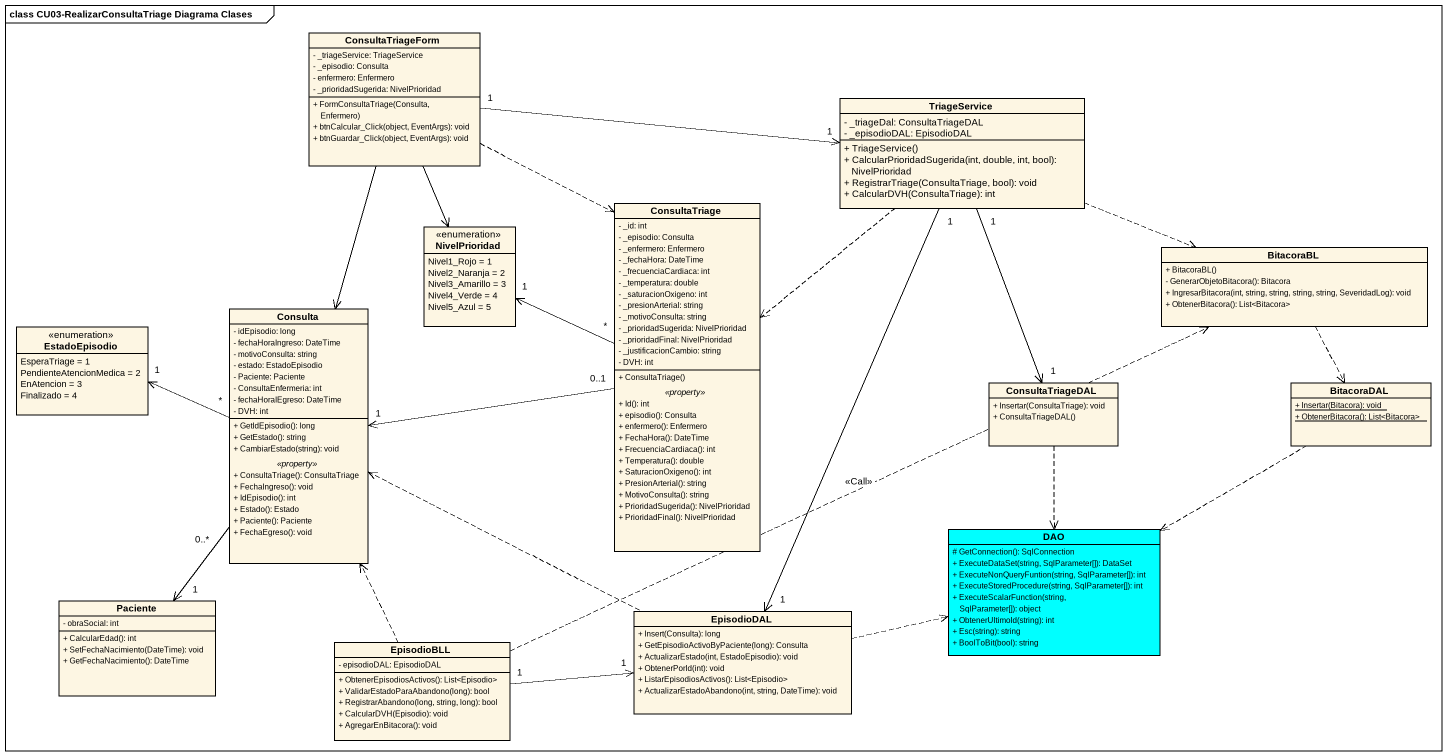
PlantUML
@startuml
mainframe class CU03-RealizarConsultaTriage Diagrama Clases
hide circle
hide empty members
skinparam classAttributeIconSize 0
class ConsultaTriageForm {
  - _triageService: TriageService
  - _episodio: Consulta
  - enfermero: Enfermero
  - _prioridadSugerida: NivelPrioridad
  + FormConsultaTriage(Consulta, Enfermero)
  + btnCalcular_Click(object, EventArgs): void
  + btnGuardar_Click(object, EventArgs): void
}
class TriageService {
  - _triageDal: ConsultaTriageDAL
  - _episodioDAL: EpisodioDAL
  + TriageService()
  + CalcularPrioridadSugerida(int, double, int, bool): NivelPrioridad
  + RegistrarTriage(ConsultaTriage, bool): void
  + CalcularDVH(ConsultaTriage): int
}
class ConsultaTriage {
  - _id: int
  - _episodio: Consulta
  - _enfermero: Enfermero
  - _fechaHora: DateTime
  - _frecuenciaCardiaca: int
  - _temperatura: double
  - _saturacionOxigeno: int
  - _presionArterial: string
  - _motivoConsulta: string
  - _prioridadSugerida: NivelPrioridad
  - _prioridadFinal: NivelPrioridad
  - _justificacionCambio: string
  - DVH: int
  --
  + ConsultaTriage()
  .. <<property>> ..
  + Id(): int
  + episodio(): Consulta
  + enfermero(): Enfermero
  + FechaHora(): DateTime
  + FrecuenciaCardiaca(): int
  + Temperatura(): double
  + SaturacionOxigeno(): int
  + PresionArterial(): string
  + MotivoConsulta(): string
  + PrioridadSugerida(): NivelPrioridad
  + PrioridadFinal(): NivelPrioridad
}
enum NivelPrioridad {
  Nivel1_Rojo = 1
  Nivel2_Naranja = 2
  Nivel3_Amarillo = 3
  Nivel4_Verde = 4
  Nivel5_Azul = 5
}
class BitacoraBL {
  + BitacoraBL()
  - GenerarObjetoBitacora(): Bitacora
  + IngresarBitacora(int, string, string, string, string, SeveridadLog): void
  + ObtenerBitacora(): List<Bitacora>
}
enum EstadoEpisodio {
  EsperaTriage = 1
  PendienteAtencionMedica = 2
  EnAtencion = 3
  Finalizado = 4
}
class Consulta {
  - idEpisodio: long
  - fechaHoraIngreso: DateTime
  - motivoConsulta: string
  - estado: EstadoEpisodio
  - Paciente: Paciente
  - ConsultaEnfermeria: int
  - fechaHoraIEgreso: DateTime
  - DVH: int
  --
  + GetIdEpisodio(): long
  + GetEstado(): string
  + CambiarEstado(string): void
  .. <<property>> ..
  + ConsultaTriage(): ConsultaTriage
  + FechaIngreso(): void
  + IdEpisodio(): int
  + Estado(): Estado
  + Paciente(): Paciente
  + FechaEgreso(): void
}
class ConsultaTriageDAL {
  + Insertar(ConsultaTriage): void
  + ConsultaTriageDAL()
}
class BitacoraDAL {
  {static} + Insertar(Bitacora): void
  {static} + ObtenerBitacora(): List<Bitacora>
}
class DAO #00FFFF {
  # GetConnection(): SqlConnection
  + ExecuteDataSet(string, SqlParameter[]): DataSet
  + ExecuteNonQueryFuntion(string, SqlParameter[]): int
  + ExecuteStoredProcedure(string, SqlParameter[]): int
  + ExecuteScalarFunction(string, SqlParameter[]): object
  + ObtenerUltimoId(string): int
  + Esc(string): string
  + BoolToBit(bool): string
}
class Paciente {
  - obraSocial: int
  + CalcularEdad(): int
  + SetFechaNacimiento(DateTime): void
  + GetFechaNacimiento(): DateTime
}
class EpisodioDAL {
  + Insert(Consulta): long
  + GetEpisodioActivoByPaciente(long): Consulta
  + ActualizarEstado(int, EstadoEpisodio): void
  + ObtenerPorId(int): void
  + ListarEpisodiosActivos(): List<Episodio>
  + ActualizarEstadoAbandono(int, string, DateTime): void
}
class EpisodioBLL {
  - episodioDAL: EpisodioDAL
  + ObtenerEpisodiosActivos(): List<Episodio>
  + ValidarEstadoParaAbandono(long): bool
  + RegistrarAbandono(long, string, long): bool
  + CalcularDVH(Episodio): void
  + AgregarEnBitacora(): void
}
ConsultaTriageForm "1" -right-> "1" TriageService
ConsultaTriageForm ..> ConsultaTriage
ConsultaTriageForm --> NivelPrioridad
ConsultaTriageForm --> Consulta
TriageService ..> ConsultaTriage
TriageService .right.> BitacoraBL
TriageService "1" --> "1" ConsultaTriageDAL
TriageService "1" --> "1" EpisodioDAL
ConsultaTriage "*" -left-> "1" NivelPrioridad
ConsultaTriage "0..1" -left-> "1" Consulta
BitacoraBL ..> BitacoraDAL
Consulta "*" -left-> "1" EstadoEpisodio
Consulta <.right. EpisodioDAL
ConsultaTriageDAL ..> DAO
BitacoraDAL .left.> DAO
Paciente "1" <-up- "0..*" Consulta
EpisodioDAL .right.> DAO
EpisodioBLL .right.> BitacoraBL : <<Call>>
EpisodioBLL .up.> Consulta
EpisodioBLL "1" -right-> "1" EpisodioDAL
@enduml
